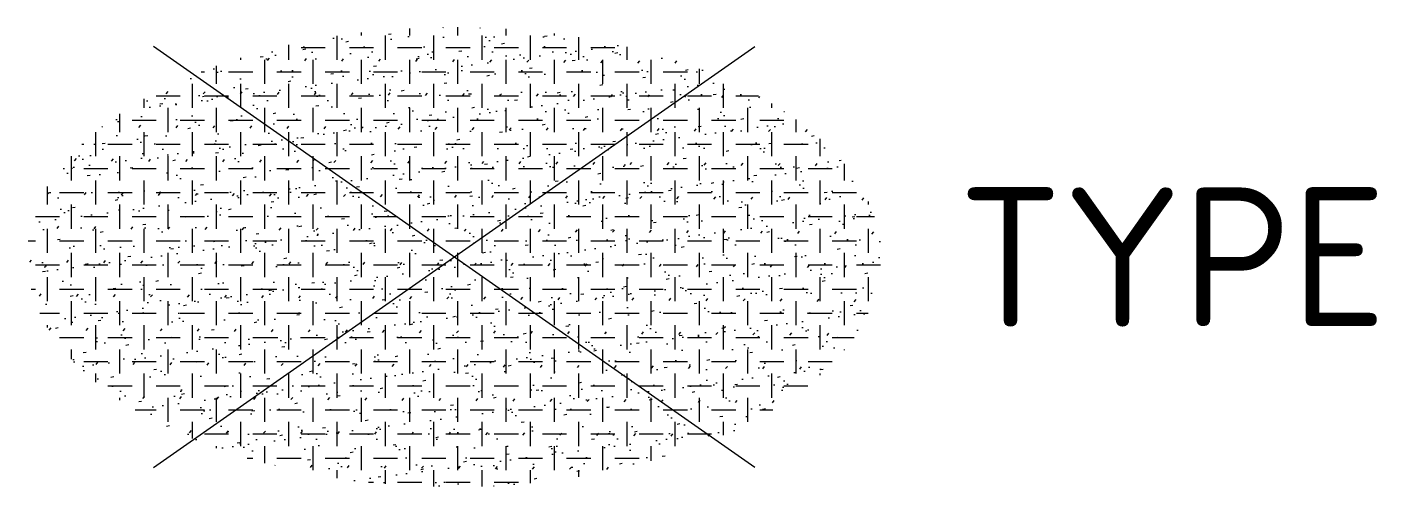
# Model space of a CAD drawing. Extents: x -5.5 to 11.9, y -3 to 3.
import ezdxf
from ezdxf.enums import TextEntityAlignment as Align

# ---------------------------------------------------------------- set-up
doc = ezdxf.new("R2010")
doc.units = 0
doc.styles.add('NLCS-ISO', font='NLCS-ISO.ttf')

msp = doc.modelspace()

# ---------------------------------------------------------------- hatches: boundary and pattern name
h = msp.add_hatch()
h.set_pattern_fill('GR-GRAS-GAZON', color=256, scale=0.25, style=0, pattern_type=2)
h.set_pattern_definition([(37.5, (-1.98036, -1.0405), (-0.015748, 0.481706), [0, -0.38, 0, -0.425, 0, -0.40625]), (7.5, (-1.98036, -1.0405), (0.442444, 0.705537), [0, -0.205, 0, -0.3425, 0, -0.13125]), (327.5, (-2.28786, -1.0405), (0.778535, 0.001415), [0, -0.125, 0, -0.45, 0, -0.5875]), (317.5, (-2.28786, -1.0405), (0.75153, 0.21942), [0, -0.0625, 0, -0.295, 0, -0.3375]), (51, (-2.61536, -0.088), (-0.126022, 0.43949), [0.0375, -0.523875]), (10, (-2.61536, -1.993), (0.193222, 0.414365), [0.0375, -0.523875])])
edge = h.paths.add_edge_path()
edge.add_ellipse((0, 0), major_axis=(-5.525, 0), ratio=0.538462, start_angle=0, end_angle=360, ccw=False)
h = msp.add_hatch()
h.set_pattern_fill('GR-GRAS-GESTABILISEERD01', color=256, scale=5, style=0, pattern_type=2)
h.set_pattern_definition([(0, (-1.98036, -1.0405), (0.3125, 0.3125), [0.3125, -0.3125]), (90, (-1.8241, -0.88425), (-0.3125, 0.3125), [0.3125, -0.3125])])
edge = h.paths.add_edge_path()
edge.add_ellipse((0, 0), major_axis=(-5.525, 0), ratio=0.538462, start_angle=0, end_angle=360, ccw=False)

# ---------------------------------------------------------------- linework, layer by layer
for p, q in [((-3.891, -2.724), (3.891, 2.724)), ((3.891, -2.724), (-3.891, 2.724))]:
    msp.add_line(p, q)

# ---------------------------------------------------------------- texts
at = {"style": 'NLCS-ISO'}
msp.add_attdef('TYPE', text='', height=1.8, dxfattribs=at).set_placement((6.525, 0), align=Align.MIDDLE_LEFT)

doc.saveas('drawing.dxf')
